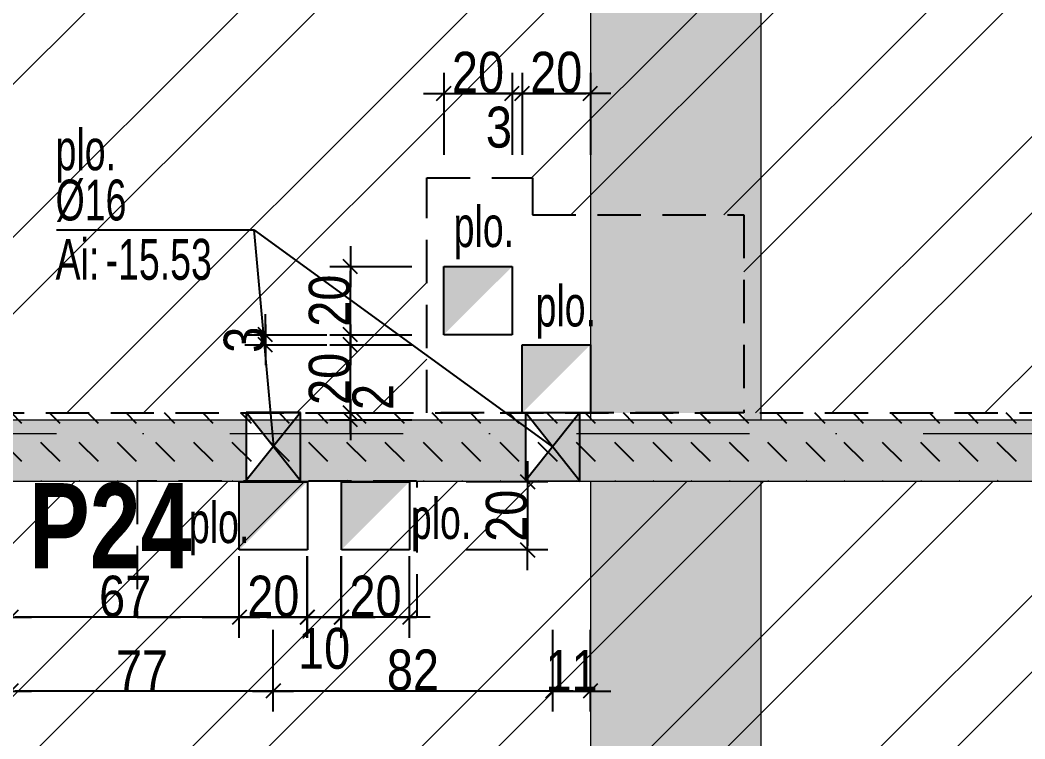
# Model space of a CAD drawing. Header units: centimetres. Extents: x 10803 to 23268, y -4986 to -786.
# Drawn here: x 17991.1 to 18285.9, y -3831.3 to -3620.3 of the extents above; entities that cross this region are included whole.
import ezdxf
from ezdxf.enums import TextEntityAlignment as Align

# ---------------------------------------------------------------- set-up
doc = ezdxf.new("R2010")
doc.units = ezdxf.units.CM
doc.header["$PDMODE"] = 1
doc.header["$PDSIZE"] = -2
doc.linetypes.add('CACHEX2', pattern=[19.05, 12.7, -6.35])
doc.linetypes.add('TIRETPTX2', pattern=[50.8, 25.4, -12.7, 0, -12.7])
for name, color, linetype in [('01_cote_gen', 4, 'Continuous'), ('01_linteaux', 2, 'Continuous'), ('01_murs_sup', 2, 'CACHEX2'), ('01_poch_BN', 9, 'Continuous'), ('01_poch_murs', 253, 'Continuous'), ('01_resv', 32, 'Continuous'), ('01_texte', 230, 'Continuous'), ('AA_COTES', 2, 'Continuous')]:
    doc.layers.add(name, color=color, linetype=linetype)
doc.layers.add('01_murs_coup', color=5, linetype='Continuous', lineweight=60)
doc.layers.add('01_tram_axes', color=2, linetype='TIRETPTX2', lineweight=9)
doc.styles.add('ARIAL NA', font='ARIALN.TTF')
doc.styles.add('impact', font='impact.ttf')
doc.styles.add('STYLE2', font='ARIALN.TTF')
doc.dimstyles.new('JB50', dxfattribs={"dimscale": 0.1, "dimtxt": 150, "dimasz": 15, "dimexe": 0.1, "dimexo": 0.1, "dimgap": 0.09, "dimtad": 1, "dimdec": 1, "dimdsep": 46, "dimtxsty": 'STYLE2', "dimblk1": 'BOND_G', "dimblk2": 'BOND_D', "dimsah": 1, "dimcen": 1.5, "dimdle": 0.01, "dimse1": 1, "dimse2": 1, "dimclrd": 4, "dimclre": 2, "dimclrt": 6, "dimazin": 2, "dimtfac": 2.333333, "dimtdec": 1, "dimtix": 1, "dimtmove": 2, "dimatfit": 3, "dimldrblk": 'BOND_G', "dimfxl": 1, "dimtolj": 1, "dimtzin": 0, "dimarcsym": 0})
doc.dimstyles.new('JB50res', dxfattribs={"dimscale": 0.1, "dimtxt": 120, "dimasz": 12, "dimexe": 0.1, "dimexo": 0.1, "dimgap": 0.09, "dimtad": 1, "dimdec": 1, "dimdsep": 46, "dimtxsty": 'STYLE2', "dimblk1": 'BOND_G', "dimblk2": 'BOND_D', "dimsah": 1, "dimcen": 1.5, "dimdle": 0.01, "dimse1": 1, "dimse2": 1, "dimclrd": 4, "dimclre": 2, "dimclrt": 6, "dimazin": 2, "dimtfac": 2.333333, "dimtdec": 1, "dimtix": 1, "dimtmove": 2, "dimatfit": 3, "dimldrblk": 'BOND_G', "dimfxl": 1, "dimtolj": 1, "dimtzin": 0, "dimarcsym": 0})

# ---------------------------------------------------------------- blocks, each defined once
blk = doc.blocks.new('BOND_G')
at = {"layer": 'AA_COTES', "color": 0}
for p, q in [((0, -5), (0, 15)), ((5, 0), (-5, 0)), ((1.77, 1.77), (-1.77, -1.77))]:
    blk.add_line(p, q, dxfattribs=at)
blk = doc.blocks.new('BOND_D')
at = {"layer": 'AA_COTES', "color": 0}
for p, q in [((0, 5), (0, -15)), ((5, 0), (-5, 0)), ((-1.77, -1.77), (1.77, 1.77))]:
    blk.add_line(p, q, dxfattribs=at)
blk = doc.blocks.new('*D1917')
at = {"layer": '01_cote_gen', "color": 4, "lineweight": -2, "transparency": 16777216}
blk.add_line((17848.6, -4280.11), (17848.6, -3757.11), dxfattribs=at)
at = {"layer": 'Defpoints', "color": 0, "lineweight": 0, "transparency": 16777216}
for p in [(17848.6, -3755.61), (17946.13, -3755.61), (18062.79, -4281.61)]:
    blk.add_point(p, dxfattribs=at)
at = {"layer": '01_cote_gen', "color": 4, "lineweight": -2, "transparency": 16777216, "xscale": 1.5, "yscale": 1.5, "zscale": 1.5}
for name, p, rotation in [('BOND_D', (17848.6, -3755.61), 90), ('BOND_G', (17848.6, -4281.61), 270)]:
    blk.add_blockref(name, p, dxfattribs=dict(at, rotation=rotation))
at = {"layer": '01_cote_gen', "color": 6, "lineweight": 0, "transparency": 16777216, "insert": (17839.91, -3987.28), "char_height": 15, "attachment_point": 5, "rotation": 90, "style": 'STYLE2'}
blk.add_mtext('\\A1;526', dxfattribs=at)
blk = doc.blocks.new('*D1918')
at = {"layer": '01_cote_gen', "color": 4, "lineweight": -2, "transparency": 16777216}
blk.add_line((17848.6, -3734.11), (17848.6, -3213.11), dxfattribs=at)
at = {"layer": 'Defpoints', "color": 0, "lineweight": 0, "transparency": 16777216}
for p in [(17848.6, -3211.61), (18094.29, -3211.61), (17871.1, -3735.61)]:
    blk.add_point(p, dxfattribs=at)
at = {"layer": '01_cote_gen', "color": 4, "lineweight": -2, "transparency": 16777216, "xscale": 1.5, "yscale": 1.5, "zscale": 1.5}
for name, p, rotation in [('BOND_D', (17848.6, -3211.61), 90), ('BOND_G', (17848.6, -3735.61), 270)]:
    blk.add_blockref(name, p, dxfattribs=dict(at, rotation=rotation))
at = {"layer": '01_cote_gen', "color": 6, "lineweight": 0, "transparency": 16777216, "insert": (17840.35, -3496.27), "char_height": 15, "attachment_point": 5, "rotation": 90, "style": 'STYLE2'}
blk.add_mtext('\\A1;524', dxfattribs=at)
blk = doc.blocks.new('*D2119')
at = {"layer": '01_resv', "color": 4, "lineweight": -2, "transparency": 16777216}
blk.add_line((18074.21, -3795.61), (18056.61, -3795.61), dxfattribs=at)
at = {"layer": 'Defpoints', "color": 0, "lineweight": 0, "transparency": 16777216}
for p in [(18075.41, -3775.79), (18055.41, -3777.61), (18055.41, -3795.61)]:
    blk.add_point(p, dxfattribs=at)
at = {"layer": '01_resv', "color": 4, "lineweight": -2, "transparency": 16777216, "xscale": 1.2, "yscale": 1.2, "zscale": 1.2, "rotation": 180}
blk.add_blockref('BOND_D', (18055.41, -3795.61), dxfattribs=at)
at = {"layer": '01_resv', "color": 4, "lineweight": -2, "transparency": 16777216, "xscale": 1.2, "yscale": 1.2, "zscale": 1.2}
blk.add_blockref('BOND_G', (18075.41, -3795.61), dxfattribs=at)
at = {"layer": '01_resv', "color": 6, "lineweight": 0, "transparency": 16777216, "insert": (18065.41, -3789.48), "char_height": 12, "attachment_point": 5, "style": 'STYLE2'}
blk.add_mtext('\\A1;20', dxfattribs=at)
blk = doc.blocks.new('*D2120')
at = {"layer": '01_resv', "color": 4, "lineweight": -2, "transparency": 16777216}
blk.add_line((18104.21, -3795.61), (18086.61, -3795.61), dxfattribs=at)
at = {"layer": 'Defpoints', "color": 0, "lineweight": 0, "transparency": 16777216}
for p in [(18085.41, -3775.79), (18105.41, -3775.79), (18085.41, -3795.61)]:
    blk.add_point(p, dxfattribs=at)
at = {"layer": '01_resv', "color": 4, "lineweight": -2, "transparency": 16777216, "xscale": 1.2, "yscale": 1.2, "zscale": 1.2, "rotation": 180}
blk.add_blockref('BOND_D', (18085.41, -3795.61), dxfattribs=at)
at = {"layer": '01_resv', "color": 4, "lineweight": -2, "transparency": 16777216, "xscale": 1.2, "yscale": 1.2, "zscale": 1.2}
blk.add_blockref('BOND_G', (18105.41, -3795.61), dxfattribs=at)
at = {"layer": '01_resv', "color": 6, "lineweight": 0, "transparency": 16777216, "insert": (18095.41, -3789.48), "char_height": 12, "attachment_point": 5, "style": 'STYLE2'}
blk.add_mtext('\\A1;20', dxfattribs=at)
blk = doc.blocks.new('*D1647')
at = {"layer": '01_resv', "color": 4, "lineweight": -2, "transparency": 16777216}
blk.add_line((18084.11, -3795.61), (18076.51, -3795.61), dxfattribs=at)
at = {"layer": 'Defpoints', "color": 0, "lineweight": 0, "transparency": 16777216}
for p in [(18075.31, -3782.37), (18085.31, -3782.37), (18075.31, -3795.61)]:
    blk.add_point(p, dxfattribs=at)
at = {"layer": '01_resv', "color": 4, "lineweight": -2, "transparency": 16777216, "xscale": 1.2, "yscale": 1.2, "zscale": 1.2, "rotation": 180}
blk.add_blockref('BOND_D', (18075.31, -3795.61), dxfattribs=at)
at = {"layer": '01_resv', "color": 4, "lineweight": -2, "transparency": 16777216, "xscale": 1.2, "yscale": 1.2, "zscale": 1.2}
blk.add_blockref('BOND_G', (18085.31, -3795.61), dxfattribs=at)
at = {"layer": '01_resv', "color": 6, "lineweight": 0, "transparency": 16777216, "insert": (18080.31, -3804.8), "char_height": 12, "attachment_point": 5, "style": 'STYLE2'}
blk.add_mtext('\\A1;10', dxfattribs=at)
blk = doc.blocks.new('*D2121')
at = {"layer": '01_resv', "color": 4, "lineweight": -2, "transparency": 16777216}
blk.add_line((18054.21, -3795.61), (17989.63, -3795.61), dxfattribs=at)
at = {"layer": 'Defpoints', "color": 0, "lineweight": 0, "transparency": 16777216}
for p in [(17988.43, -3760.14), (18055.41, -3779.52), (17988.43, -3795.61)]:
    blk.add_point(p, dxfattribs=at)
at = {"layer": '01_resv', "color": 4, "lineweight": -2, "transparency": 16777216, "xscale": 1.2, "yscale": 1.2, "zscale": 1.2, "rotation": 180}
blk.add_blockref('BOND_D', (17988.43, -3795.61), dxfattribs=at)
at = {"layer": '01_resv', "color": 4, "lineweight": -2, "transparency": 16777216, "xscale": 1.2, "yscale": 1.2, "zscale": 1.2}
blk.add_blockref('BOND_G', (18055.41, -3795.61), dxfattribs=at)
at = {"layer": '01_resv', "color": 6, "lineweight": 0, "transparency": 16777216, "insert": (18021.92, -3789.48), "char_height": 12, "attachment_point": 5, "style": 'STYLE2'}
blk.add_mtext('\\A1;67', dxfattribs=at)
blk = doc.blocks.new('*D2122')
at = {"layer": '01_resv', "color": 4, "lineweight": -2, "transparency": 16777216}
blk.add_line((18139.99, -3756.99), (18139.99, -3774.59), dxfattribs=at)
at = {"layer": 'Defpoints', "color": 0, "lineweight": 0, "transparency": 16777216}
for p in [(18093.55, -3755.79), (18093.55, -3775.79), (18139.99, -3775.79)]:
    blk.add_point(p, dxfattribs=at)
at = {"layer": '01_resv', "color": 4, "lineweight": -2, "transparency": 16777216, "xscale": 1.2, "yscale": 1.2, "zscale": 1.2}
for name, p, rotation in [('BOND_G', (18139.99, -3755.79), 90), ('BOND_D', (18139.99, -3775.79), 270)]:
    blk.add_blockref(name, p, dxfattribs=dict(at, rotation=rotation))
at = {"layer": '01_resv', "color": 6, "lineweight": 0, "transparency": 16777216, "insert": (18133.85, -3765.79), "char_height": 12, "attachment_point": 5, "rotation": 90, "style": 'STYLE2'}
blk.add_mtext('\\A1;20', dxfattribs=at)
blk = doc.blocks.new('*D2123')
at = {"layer": '01_resv', "color": 4, "lineweight": -2, "transparency": 16777216}
for p, q in [((18088.02, -3734.41), (18088.02, -3733.21)), ((18088.02, -3735.61), (18088.02, -3737.61)), ((18088.02, -3738.81), (18088.02, -3740.01))]:
    blk.add_line(p, q, dxfattribs=at)
at = {"layer": 'Defpoints', "color": 0, "lineweight": 0, "transparency": 16777216}
for p in [(18136.85, -3735.61), (18088.02, -3737.61), (18136.85, -3737.61)]:
    blk.add_point(p, dxfattribs=at)
at = {"layer": '01_resv', "color": 4, "lineweight": -2, "transparency": 16777216, "xscale": 1.2, "yscale": 1.2, "zscale": 1.2}
for name, p, rotation in [('BOND_G', (18088.02, -3735.61), 270), ('BOND_D', (18088.02, -3737.61), 90)]:
    blk.add_blockref(name, p, dxfattribs=dict(at, rotation=rotation))
at = {"layer": '01_resv', "color": 6, "lineweight": 0, "transparency": 16777216, "insert": (18094.63, -3730.92), "char_height": 12, "attachment_point": 5, "rotation": 90, "style": 'STYLE2'}
blk.add_mtext('\\A1;2', dxfattribs=at)
blk = doc.blocks.new('*D1648')
at = {"layer": '01_resv', "color": 4, "lineweight": -2, "transparency": 16777216}
blk.add_line((18088.02, -3734.41), (18088.02, -3716.82), dxfattribs=at)
at = {"layer": 'Defpoints', "color": 0, "lineweight": 0, "transparency": 16777216}
for p in [(18088.02, -3715.62), (18149.15, -3715.62), (18136.85, -3735.61)]:
    blk.add_point(p, dxfattribs=at)
at = {"layer": '01_resv', "color": 4, "lineweight": -2, "transparency": 16777216, "xscale": 1.2, "yscale": 1.2, "zscale": 1.2}
for name, p, rotation in [('BOND_D', (18088.02, -3715.62), 90), ('BOND_G', (18088.02, -3735.61), 270)]:
    blk.add_blockref(name, p, dxfattribs=dict(at, rotation=rotation))
at = {"layer": '01_resv', "color": 6, "lineweight": 0, "transparency": 16777216, "insert": (18081.89, -3725.61), "char_height": 12, "attachment_point": 5, "rotation": 90, "style": 'STYLE2'}
blk.add_mtext('\\A1;20', dxfattribs=at)
blk = doc.blocks.new('*D2124')
at = {"layer": '01_resv', "color": 4, "lineweight": -2, "transparency": 16777216}
for p, q in [((18063.07, -3711.46), (18063.07, -3710.26)), ((18063.07, -3712.66), (18063.07, -3715.62)), ((18063.07, -3716.82), (18063.07, -3718.02))]:
    blk.add_line(p, q, dxfattribs=at)
at = {"layer": 'Defpoints', "color": 0, "lineweight": 0, "transparency": 16777216}
for p in [(18119.89, -3712.66), (18063.07, -3715.62), (18149.33, -3715.62)]:
    blk.add_point(p, dxfattribs=at)
at = {"layer": '01_resv', "color": 4, "lineweight": -2, "transparency": 16777216, "xscale": 1.2, "yscale": 1.2, "zscale": 1.2}
for name, p, rotation in [('BOND_G', (18063.07, -3712.66), 270), ('BOND_D', (18063.07, -3715.62), 90)]:
    blk.add_blockref(name, p, dxfattribs=dict(at, rotation=rotation))
at = {"layer": '01_resv', "color": 6, "lineweight": 0, "transparency": 16777216, "insert": (18056.94, -3714.14), "char_height": 12, "attachment_point": 5, "rotation": 90, "style": 'STYLE2'}
blk.add_mtext('\\A1;3', dxfattribs=at)
blk = doc.blocks.new('*D1649')
at = {"layer": '01_resv', "color": 4, "lineweight": -2, "transparency": 16777216}
blk.add_line((18088.02, -3711.46), (18088.02, -3693.86), dxfattribs=at)
at = {"layer": 'Defpoints', "color": 0, "lineweight": 0, "transparency": 16777216}
for p in [(18088.02, -3692.66), (18116.76, -3692.66), (18116.76, -3712.66)]:
    blk.add_point(p, dxfattribs=at)
at = {"layer": '01_resv', "color": 4, "lineweight": -2, "transparency": 16777216, "xscale": 1.2, "yscale": 1.2, "zscale": 1.2}
for name, p, rotation in [('BOND_D', (18088.02, -3692.66), 90), ('BOND_G', (18088.02, -3712.66), 270)]:
    blk.add_blockref(name, p, dxfattribs=dict(at, rotation=rotation))
at = {"layer": '01_resv', "color": 6, "lineweight": 0, "transparency": 16777216, "insert": (18081.89, -3702.66), "char_height": 12, "attachment_point": 5, "rotation": 90, "style": 'STYLE2'}
blk.add_mtext('\\A1;20', dxfattribs=at)
blk = doc.blocks.new('*D1650')
at = {"layer": '01_resv', "color": 4, "lineweight": -2, "transparency": 16777216}
blk.add_line((18116.66, -3641.82), (18134.26, -3641.82), dxfattribs=at)
at = {"layer": 'Defpoints', "color": 0, "lineweight": 0, "transparency": 16777216}
for p in [(18135.46, -3641.82), (18115.46, -3692.66), (18135.46, -3692.66)]:
    blk.add_point(p, dxfattribs=at)
at = {"layer": '01_resv', "color": 4, "lineweight": -2, "transparency": 16777216, "xscale": 1.2, "yscale": 1.2, "zscale": 1.2, "rotation": 180}
blk.add_blockref('BOND_G', (18115.46, -3641.82), dxfattribs=at)
at = {"layer": '01_resv', "color": 4, "lineweight": -2, "transparency": 16777216, "xscale": 1.2, "yscale": 1.2, "zscale": 1.2}
blk.add_blockref('BOND_D', (18135.46, -3641.82), dxfattribs=at)
at = {"layer": '01_resv', "color": 6, "lineweight": 0, "transparency": 16777216, "insert": (18125.46, -3635.69), "char_height": 12, "attachment_point": 5, "style": 'STYLE2'}
blk.add_mtext('\\A1;20', dxfattribs=at)
blk = doc.blocks.new('*D1651')
at = {"layer": '01_resv', "color": 4, "lineweight": -2, "transparency": 16777216}
blk.add_line((18136.66, -3641.82), (18137.23, -3641.82), dxfattribs=at)
at = {"layer": 'Defpoints', "color": 0, "lineweight": 0, "transparency": 16777216}
for p in [(18138.43, -3641.82), (18135.46, -3692.66), (18138.43, -3715.62)]:
    blk.add_point(p, dxfattribs=at)
at = {"layer": '01_resv', "color": 4, "lineweight": -2, "transparency": 16777216, "xscale": 1.2, "yscale": 1.2, "zscale": 1.2, "rotation": 180}
blk.add_blockref('BOND_G', (18135.46, -3641.82), dxfattribs=at)
at = {"layer": '01_resv', "color": 4, "lineweight": -2, "transparency": 16777216, "xscale": 1.2, "yscale": 1.2, "zscale": 1.2}
blk.add_blockref('BOND_D', (18138.43, -3641.82), dxfattribs=at)
at = {"layer": '01_resv', "color": 6, "lineweight": 0, "transparency": 16777216, "insert": (18131.61, -3651.81), "char_height": 12, "attachment_point": 5, "style": 'STYLE2'}
blk.add_mtext('\\A1;3', dxfattribs=at)
blk = doc.blocks.new('*D2125')
at = {"layer": '01_resv', "color": 4, "lineweight": -2, "transparency": 16777216}
blk.add_line((18139.63, -3641.82), (18157.23, -3641.82), dxfattribs=at)
at = {"layer": 'Defpoints', "color": 0, "lineweight": 0, "transparency": 16777216}
for p in [(18158.43, -3641.82), (18158.43, -3646.85), (18138.43, -3653.38)]:
    blk.add_point(p, dxfattribs=at)
at = {"layer": '01_resv', "color": 4, "lineweight": -2, "transparency": 16777216, "xscale": 1.2, "yscale": 1.2, "zscale": 1.2, "rotation": 180}
blk.add_blockref('BOND_G', (18138.43, -3641.82), dxfattribs=at)
at = {"layer": '01_resv', "color": 4, "lineweight": -2, "transparency": 16777216, "xscale": 1.2, "yscale": 1.2, "zscale": 1.2}
blk.add_blockref('BOND_D', (18158.43, -3641.82), dxfattribs=at)
at = {"layer": '01_resv', "color": 6, "lineweight": 0, "transparency": 16777216, "insert": (18148.43, -3635.69), "char_height": 12, "attachment_point": 5, "style": 'STYLE2'}
blk.add_mtext('\\A1;20', dxfattribs=at)
blk = doc.blocks.new('*D2126')
at = {"layer": '01_resv', "color": 4, "lineweight": -2, "transparency": 16777216}
for p, q in [((18146.19, -3817.26), (18144.99, -3817.26)), ((18147.39, -3817.26), (18158.43, -3817.26)), ((18159.63, -3817.26), (18160.83, -3817.26))]:
    blk.add_line(p, q, dxfattribs=at)
at = {"layer": 'Defpoints', "color": 0, "lineweight": 0, "transparency": 16777216}
for p in [(18147.39, -3745.57), (18158.43, -3758.23), (18158.43, -3817.26)]:
    blk.add_point(p, dxfattribs=at)
at = {"layer": '01_resv', "color": 4, "lineweight": -2, "transparency": 16777216, "xscale": 1.2, "yscale": 1.2, "zscale": 1.2}
blk.add_blockref('BOND_G', (18147.39, -3817.26), dxfattribs=at)
at = {"layer": '01_resv', "color": 4, "lineweight": -2, "transparency": 16777216, "xscale": 1.2, "yscale": 1.2, "zscale": 1.2, "rotation": 180}
blk.add_blockref('BOND_D', (18158.43, -3817.26), dxfattribs=at)
at = {"layer": '01_resv', "color": 6, "lineweight": 0, "transparency": 16777216, "insert": (18152.91, -3811.23), "char_height": 12, "attachment_point": 5, "style": 'STYLE2'}
blk.add_mtext('\\A1;11', dxfattribs=at)
blk = doc.blocks.new('*D1652')
at = {"layer": '01_resv', "color": 4, "lineweight": -2, "transparency": 16777216}
blk.add_line((18146.19, -3817.26), (18066.54, -3817.26), dxfattribs=at)
at = {"layer": 'Defpoints', "color": 0, "lineweight": 0, "transparency": 16777216}
for p in [(18065.34, -3745.51), (18147.39, -3799.26), (18065.34, -3817.26)]:
    blk.add_point(p, dxfattribs=at)
at = {"layer": '01_resv', "color": 4, "lineweight": -2, "transparency": 16777216, "xscale": 1.2, "yscale": 1.2, "zscale": 1.2, "rotation": 180}
blk.add_blockref('BOND_D', (18065.34, -3817.26), dxfattribs=at)
at = {"layer": '01_resv', "color": 4, "lineweight": -2, "transparency": 16777216, "xscale": 1.2, "yscale": 1.2, "zscale": 1.2}
blk.add_blockref('BOND_G', (18147.39, -3817.26), dxfattribs=at)
at = {"layer": '01_resv', "color": 6, "lineweight": 0, "transparency": 16777216, "insert": (18106.37, -3811.13), "char_height": 12, "attachment_point": 5, "style": 'STYLE2'}
blk.add_mtext('\\A1;82', dxfattribs=at)
blk = doc.blocks.new('*D2127')
at = {"layer": '01_resv', "color": 4, "lineweight": -2, "transparency": 16777216}
blk.add_line((18064.14, -3817.26), (17989.63, -3817.26), dxfattribs=at)
at = {"layer": 'Defpoints', "color": 0, "lineweight": 0, "transparency": 16777216}
for p in [(18065.34, -3801.88), (17988.43, -3806.96), (17988.43, -3817.26)]:
    blk.add_point(p, dxfattribs=at)
at = {"layer": '01_resv', "color": 4, "lineweight": -2, "transparency": 16777216, "xscale": 1.2, "yscale": 1.2, "zscale": 1.2, "rotation": 180}
blk.add_blockref('BOND_D', (17988.43, -3817.26), dxfattribs=at)
at = {"layer": '01_resv', "color": 4, "lineweight": -2, "transparency": 16777216, "xscale": 1.2, "yscale": 1.2, "zscale": 1.2}
blk.add_blockref('BOND_G', (18065.34, -3817.26), dxfattribs=at)
at = {"layer": '01_resv', "color": 6, "lineweight": 0, "transparency": 16777216, "insert": (18026.89, -3811.25), "char_height": 12, "attachment_point": 5, "style": 'STYLE2'}
blk.add_mtext('\\A1;77', dxfattribs=at)

msp = doc.modelspace()

# ---------------------------------------------------------------- hatches: boundary and pattern name
at = {"layer": '01_murs_sup'}
h = msp.add_hatch(dxfattribs=at)
h.set_pattern_fill('DASH', color=256, scale=2.5, angle=135)
h.set_pattern_definition([(135, (-5244.812, -7128.725), (-11.2253202, 9e-16), [7.9375, -7.9375])])
h.paths.add_polyline_path([(18333.92, -3735.61), (18338.01, -3755.61), (17860.48, -3755.61), (17858.97, -3735.61), (17904.43, -3735.61), (17904.43, -3094.62), (17922.43, -3096.9), (17922.43, -3735.61)])
at = {"layer": '01_poch_BN', "lineweight": 0}
h = msp.add_hatch(color=256, dxfattribs=at)
h.dxf.hatch_style = 1
h.paths.add_polyline_path([(18208.43, -3211.61), (18158.43, -3211.61), (18158.43, -3677.51), (18203.43, -3677.51), (18203.43, -3737.61), (18208.43, -3737.61)])
h.paths.add_polyline_path([(18203.43, -3677.51), (18158.43, -3677.51), (18158.43, -3735.61), (18203.43, -3735.61)], flags=17)
h = msp.add_hatch(color=256, dxfattribs=at)
h.dxf.hatch_style = 1
h.paths.add_polyline_path([(18208.43, -3755.71), (18158.43, -3755.71), (18158.43, -4006.52), (18158.43, -4062.57), (18158.43, -4062.57), (18158.43, -4281.71), (18208.43, -4281.71)])
at = {"layer": '01_poch_murs', "lineweight": 0}
h = msp.add_hatch(color=256, dxfattribs=at)
h.dxf.hatch_style = 1
h.paths.add_polyline_path([(18433.43, -1526.59), (17670, -1522.95), (16285.46, -1523.44), (16285.47, -1548.44), (17669.95, -1547.95), (18413.89, -1551.5), (18413.76, -1577.61), (18483.43, -1577.61), (18483.43, -1647.61), (18413.43, -1647.61), (18413.43, -2093.61), (17908.43, -2093.61), (17908.43, -2113.61), (18413.43, -2113.61), (18413.43, -2313.61), (17988.43, -2313.61), (17988.43, -2333.61), (18413.43, -2333.61), (18413.43, -2593.61), (17988.43, -2593.61), (17988.43, -2613.61), (18413.43, -2613.61), (18413.43, -3191.61), (17988.43, -3191.61), (17988.43, -3211.61), (18413.43, -3211.61), (18413.43, -3737.61), (17988.36, -3737.61), (17988.36, -3755.61), (18025.43, -3755.61), (18025.43, -3755.61), (18107.43, -3755.61), (18413.43, -3755.61), (18413.43, -4281.61), (17988.43, -4281.61), (17988.43, -4301.61), (18413.43, -4301.61), (18413.43, -4588.61), (18483.43, -4588.61), (18483.43, -4662.61), (17988.43, -4662.61), (17988.43, -4682.61), (18503.63, -4682.61), (18503.63, -4568.61), (18433.43, -4568.61), (18433.43, -1667.61), (18503.43, -1667.61), (18503.43, -1557.59), (18433.43, -1557.59)])
h = msp.add_hatch(dxfattribs=at)
h.set_pattern_fill('ANSI32', color=256, scale=5)
h.set_pattern_definition([(45, (-17591.5, -7003), (-33.67596, 33.67596), []), (45, (-17569.05, -7003), (-33.67596, 33.67596), [])])
h.paths.add_polyline_path([(17908.43, -3755.61), (17774.03, -3755.61), (17774.03, -4010.61), (17908.43, -4010.61)])
h.paths.add_polyline_path([(17774.03, -3755.61), (17908.43, -3755.61), (17908.43, -3755.61), (17321.48, -3755.61), (17321.48, -3755.61), (17756.03, -3755.61), (17756.03, -4010.61), (17774.03, -4010.61)])
h.paths.add_polyline_path([(17913.43, -3755.61), (17913.43, -4031.61), (17922.43, -4031.61), (17922.43, -4301.61), (18413.43, -4301.61), (18413.43, -4588.61), (18417.43, -4588.61), (18417.43, -4560.67), (18423.43, -4560.67), (18423.43, -4460.57), (18417.43, -4460.57), (18417.43, -4360.57), (18423.43, -4360.57), (18423.43, -4260.57), (18417.43, -4260.57), (18417.43, -3960.57), (18423.43, -3960.57), (18423.43, -3860.57), (18417.43, -3860.57), (18417.43, -3755.61), (18408.65, -3755.61)])
h.paths.add_polyline_path([(18125.43, -4006.42), (18162.43, -4006.42), (18162.43, -4062.47), (18196.43, -4062.47), (18196.43, -4082.47), (18116.43, -4082.47), (18116.43, -4062.47), (18125.43, -4062.47)], flags=16)
h.paths.add_polyline_path([(18413.43, -4301.61), (17988.43, -4301.61), (17988.43, -4658.61), (18413.43, -4658.61), (18413.43, -4588.61)])
h.paths.add_polyline_path([(17904.43, -4299.61), (17321.48, -4299.61), (17321.48, -4642.61), (17904.43, -4642.61)])
h.paths.add_polyline_path([(17904.43, -4239.61), (17321.48, -4239.61), (17321.48, -4299.61), (17904.43, -4299.61)])
h.paths.add_polyline_path([(17644.38, -4279.61), (17561.43, -4279.61), (17561.43, -4259.61), (17644.38, -4259.61)], flags=16)
h.paths.add_polyline_path([(17756.03, -4010.61), (17321.48, -4010.61), (17321.48, -4070.61), (17904.43, -4070.61), (17904.43, -4049.61), (17756.03, -4049.61)])
h.paths.add_polyline_path([(17904.43, -4070.61), (17321.48, -4070.61), (17321.48, -4239.61), (17904.43, -4239.61)])
h.paths.add_polyline_path([(17908.43, -4010.61), (17774.03, -4010.61), (17774.03, -4031.61), (17908.43, -4031.61)], flags=17)
h.paths.add_polyline_path([(17908.43, -4031.61), (17774.03, -4031.61), (17774.03, -4010.61), (17756.03, -4010.61), (17756.03, -4049.61), (17904.43, -4049.61), (17904.43, -4070.61), (17908.43, -4070.61)])
h.paths.add_polyline_path([(17988.43, -4301.61), (17922.43, -4301.61), (17922.43, -4658.61), (17988.43, -4658.61)])
h.paths.add_polyline_path([(18413.43, -3469.61), (18208.43, -3469.61), (18208.43, -3735.61), (18413.43, -3735.61)])
h.paths.add_polyline_path([(18158.43, -3469.61), (17988.43, -3469.61), (17988.43, -3735.61), (18110.43, -3735.61), (18110.43, -3666.61), (18141.48, -3666.61), (18141.48, -3677.51), (18158.43, -3677.51)])
h.paths.add_polyline_path([(18208.43, -3260.57), (18158.43, -3260.57), (18158.43, -3469.61), (18208.43, -3469.61)])
h.paths.add_polyline_path([(18208.43, -3469.61), (18158.43, -3469.61), (18158.43, -3677.51), (18203.43, -3677.51), (18203.43, -3735.61), (18208.43, -3735.61)])
h.paths.add_polyline_path([(18413.43, -3211.61), (18208.43, -3211.61), (18208.43, -3240.57), (18223.43, -3240.57), (18223.43, -3260.57), (18208.43, -3260.57), (18208.43, -3469.61), (18413.43, -3469.61)])
h.paths.add_polyline_path([(18158.43, -3260.57), (18143.43, -3260.57), (18143.43, -3240.57), (18158.43, -3240.57), (18158.43, -3211.61), (17988.43, -3211.61), (17988.43, -3228.08), (17988.43, -3224.74), (17988.43, -3331.61), (17988.43, -3469.61), (18158.43, -3469.61)])
h.paths.add_polyline_path([(18413.43, -2937.61), (17988.43, -2937.61), (17988.43, -3191.61), (18413.43, -3191.61)], flags=17)
edge = h.paths.add_edge_path(flags=16)
edge.add_arc((18219.03, -3132.87), 35.46, 0, 360)
h.paths.add_polyline_path([(18417.43, -3160.57), (18423.43, -3160.57), (18423.43, -3060.57), (18417.43, -3060.57), (18417.43, -2937.61), (18413.43, -2937.61), (18413.43, -3191.61), (17988.43, -3191.61), (17988.43, -3211.61), (18158.43, -3211.61), (18413.43, -3211.61), (18413.43, -3469.61), (18417.43, -3469.61), (18417.43, -3360.57), (18423.43, -3360.57), (18423.43, -3260.57), (18417.43, -3260.57)])
h.paths.add_polyline_path([(18413.43, -2917.61), (17988.43, -2917.61), (17988.43, -2937.61), (18413.43, -2937.61)])
h.paths.add_polyline_path([(18413.43, -2859.61), (18145.03, -2859.61), (18145.03, -2861.61), (18169.23, -2861.61), (18169.23, -2917.61), (18413.43, -2917.61)])
h.paths.add_polyline_path([(18112.43, -2859.61), (17988.43, -2859.61), (17988.43, -2917.61), (18112.43, -2917.61)])
h.paths.add_polyline_path([(18413.43, -2711.61), (17988.43, -2711.61), (17988.43, -2859.61), (18112.43, -2859.61), (18112.43, -2850.61), (18145.03, -2850.61), (18145.03, -2859.61), (18413.43, -2859.61)])
h.paths.add_polyline_path([(18413.43, -2613.61), (17988.43, -2613.61), (17988.43, -2711.61), (18413.43, -2711.61)])
h.paths.add_polyline_path([(18147.03, -2664.71), (18061.03, -2664.71), (18061.03, -2622.71), (18147.03, -2622.71)], flags=16)
h.paths.add_polyline_path([(18417.43, -2558.53), (18423.43, -2558.53), (18423.43, -2458.53), (18417.43, -2458.53), (18417.43, -2358.53), (18423.43, -2358.53), (18423.43, -2258.53), (18417.43, -2258.53), (18417.43, -2109.61), (18256.58, -2109.61), (18256.58, -2101.61), (18156.58, -2101.61), (18156.58, -2109.61), (17922.43, -2109.61), (17922.43, -2113.61), (18413.43, -2113.61), (18413.43, -2313.61), (17988.43, -2313.61), (17988.43, -2333.61), (18413.43, -2333.61), (18413.43, -2593.61), (17988.43, -2593.61), (17988.43, -2613.61), (17988.43, -2613.61), (18413.43, -2613.61), (18413.43, -2711.61), (18417.43, -2711.61)])
h.paths.add_polyline_path([(18413.43, -2333.61), (18208.43, -2333.61), (18208.43, -2429.49), (18223.43, -2429.49), (18223.43, -2449.49), (18208.43, -2449.49), (18208.43, -2593.61), (18413.43, -2593.61)], flags=17)
h.paths.add_polyline_path([(18208.43, -2449.49), (18158.43, -2449.49), (18158.43, -2593.61), (18208.43, -2593.61)], flags=17)
h.paths.add_polyline_path([(18158.43, -2449.49), (18143.43, -2449.49), (18143.43, -2429.49), (18158.43, -2429.49), (18158.43, -2333.61), (17988.43, -2333.61), (17988.43, -2412.18), (17988.43, -2410.1), (17988.43, -2519.49), (17988.43, -2593.61), (18158.43, -2593.61)], flags=17)
h.paths.add_polyline_path([(18413.43, -2113.61), (17928.43, -2113.61), (17928.43, -2216.81), (17928.43, -2313.61), (18413.43, -2313.61)], flags=17)
h.paths.add_polyline_path([(17988.43, -2711.61), (17922.43, -2711.61), (17922.43, -2859.61), (17988.43, -2859.61)])
h.paths.add_polyline_path([(17988.43, -2613.61), (17922.43, -2613.61), (17922.43, -2711.61), (17988.43, -2711.61)])
h.paths.add_polyline_path([(17988.43, -2859.61), (17922.43, -2859.61), (17922.43, -2917.61), (17988.43, -2917.61)])
h.paths.add_polyline_path([(17988.43, -2937.61), (17922.43, -2937.61), (17922.43, -3191.61), (17988.43, -3191.61)])
h.paths.add_polyline_path([(17988.43, -3331.61), (17932.43, -3331.61), (17932.43, -3234.54), (17988.43, -3228.08), (17988.43, -3211.61), (17922.43, -3211.61), (17922.43, -3469.61), (17988.43, -3469.61)])
edge = h.paths.add_edge_path(flags=17)
edge.add_spline(control_points=[(17984.86, -3279.18), (17979.85, -3274.17), (17977.36, -3266.65)], knot_values=[0.5, 0.5, 0.5, 0.735705, 0.735705, 0.735705], degree=2, periodic=0)
edge.add_line((17977.36, -3266.65), (17932.43, -3289.11))
edge.add_line((17932.43, -3289.11), (17932.43, -3331.61))
edge.add_line((17932.43, -3331.61), (17984.86, -3279.18))
edge = h.paths.add_edge_path(flags=17)
edge.add_line((17974.93, -3246.61), (17932.43, -3246.61))
edge.add_line((17932.43, -3246.61), (17932.43, -3289.11))
edge.add_line((17932.43, -3289.11), (17977.36, -3266.65))
edge.add_spline(control_points=[(17977.36, -3266.65), (17974.56, -3258.21), (17974.93, -3246.61)], knot_values=[0.735705, 0.735705, 0.735705, 1, 1, 1], degree=2, periodic=0)
edge = h.paths.add_edge_path(flags=17)
edge.add_line((17974.93, -3229.64), (17932.43, -3234.54))
edge.add_line((17932.43, -3234.54), (17932.43, -3246.61))
edge.add_line((17932.43, -3246.61), (17974.93, -3246.61))
edge.add_spline(control_points=[(17974.93, -3246.61), (17974.93, -3238.13), (17974.93, -3229.64)], knot_values=[1, 1, 1, 1.101017, 1.101017, 1.101017], degree=2, periodic=0)
edge = h.paths.add_edge_path(flags=17)
edge.add_spline(control_points=[(17988.43, -3282.2), (17986.51, -3280.83), (17984.86, -3279.18)], knot_values=[0.422463, 0.422463, 0.422463, 0.5, 0.5, 0.5], degree=2, periodic=0)
edge.add_line((17984.73, -3279.31), (17932.43, -3331.61))
edge.add_line((17932.43, -3331.61), (17974.93, -3331.61))
edge.add_line((17974.93, -3331.61), (17988.43, -3304.61))
edge.add_line((17988.43, -3304.61), (17988.43, -3282.2))
h.paths.add_polyline_path([(17988.43, -3469.61), (17922.43, -3469.61), (17922.43, -3735.61), (17936.66, -3735.61), (17988.43, -3735.61)])
h.paths.add_polyline_path([(17904.43, -2173.61), (17313.37, -2173.61), (17313.37, -2609.61), (17904.43, -2609.61), (17904.43, -2501.61), (17904.43, -2421.39), (17904.43, -2421.38)])
h.paths.add_polyline_path([(17904.43, -2109.61), (17707.93, -2109.61), (17707.93, -2101.61), (17607.93, -2101.61), (17607.93, -2109.61), (17507.93, -2109.61), (17507.93, -2101.61), (17407.93, -2101.61), (17407.93, -2109.61), (17313.37, -2109.61), (17313.37, -2173.61), (17904.43, -2173.61)])
h.paths.add_polyline_path([(17313.37, -2109.61), (17193.47, -2109.61), (17193.47, -2173.61), (17313.37, -2173.61)])
h.paths.add_polyline_path([(17313.37, -2173.61), (17193.47, -2173.61), (17193.47, -2378.61), (17244.47, -2378.61), (17244.47, -2419.61), (17193.47, -2419.61), (17193.47, -2609.61), (17313.37, -2609.61)])
h.paths.add_polyline_path([(17987.38, -2646.42), (18047.74, -2646.42), (18047.74, -2608.2), (17987.38, -2608.2)], flags=16)
h.paths.add_polyline_path([(17991.21, -2366.42), (18047.74, -2366.42), (18047.74, -2328.2), (17991.21, -2328.2)], flags=17)
h.paths.add_polyline_path([(18157.45, -2563.86), (18157.45, -2495.05), (18134.48, -2495.05), (18134.48, -2563.86)], flags=16)
h.paths.add_polyline_path([(18161.45, -2597.34), (18161.45, -2555.53), (18122.46, -2555.53), (18122.46, -2597.34)], flags=16)
h.paths.add_polyline_path([(17931.25, -3246.38), (17936.74, -3246.38), (17936.74, -3239.32), (17931.25, -3239.32)], flags=16)
h.paths.add_polyline_path([(17931.25, -3279.64), (17936.97, -3279.64), (17936.97, -3272.58), (17931.25, -3272.58)], flags=16)
h.paths.add_polyline_path([(17931.25, -3317.42), (17936.74, -3317.42), (17936.74, -3310.37), (17931.25, -3310.37)], flags=16)
h.paths.add_polyline_path([(17963.75, -3331.38), (17969.24, -3331.38), (17969.24, -3324.32), (17963.75, -3324.32)], flags=16)
h.paths.add_polyline_path([(17907.45, -2564.54), (17907.45, -2495.73), (17884.48, -2495.73), (17884.48, -2564.54)])
h.paths.add_polyline_path([(17911.42, -2606.01), (17911.42, -2560.25), (17872.49, -2560.25), (17872.49, -2606.01)])
h.paths.add_polyline_path([(17192.14, -2526.58), (17218.75, -2526.58), (17218.75, -2495.35), (17192.14, -2495.35)])

# ---------------------------------------------------------------- linework, layer by layer
at = {"layer": '01_linteaux', "lineweight": 0}
for p, q in [((18158.43, -3211.61), (18158.43, -3737.61)), ((18208.43, -3211.61), (18208.43, -3737.61)), ((18158.43, -3755.61), (18158.43, -4281.61)), ((18208.43, -3755.61), (18208.43, -4281.61))]:
    msp.add_line(p, q, dxfattribs=at)
at = {"layer": '01_murs_coup', "lineweight": 18}
for p, q in [((17908.43, -3737.61), (18413.43, -3737.61)), ((17908.43, -3755.61), (18413.43, -3755.61))]:
    msp.add_line(p, q, dxfattribs=at)
at = {"layer": '01_murs_sup'}
msp.add_line((17922.43, -3735.61), (18417.43, -3735.61), dxfattribs=at)
at = {"layer": '01_resv', "linetype": 'CACHEX2'}
for p, q in [((18110.43, -3666.61), (18141.48, -3666.61)), ((18110.43, -3735.62), (18110.43, -3666.61)), ((18141.48, -3666.61), (18141.48, -3677.51)), ((18141.48, -3677.51), (18203.43, -3677.51)), ((18203.43, -3677.51), (18203.43, -3735.61)), ((18203.43, -3735.61), (18110.43, -3735.62)), ((18025.43, -3755.61), (18025.43, -3795.61)), ((18107.43, -3755.61), (18025.43, -3755.61)), ((18107.63, -3795.61), (18107.63, -3755.61)), ((18025.43, -3795.61), (18107.43, -3795.61))]:
    msp.add_line(p, q, dxfattribs=at)
at = {"layer": '01_resv', "ltscale": 25}
for p, q in [((18115.46, -3712.66), (18115.46, -3692.66)), ((18115.46, -3692.66), (18135.46, -3692.66)), ((18115.46, -3712.66), (18115.46, -3692.66)), ((18135.46, -3692.66), (18135.46, -3712.66)), ((18135.46, -3712.66), (18115.46, -3712.66)), ((18138.43, -3735.62), (18138.43, -3715.62)), ((18138.43, -3715.62), (18158.43, -3715.62)), ((18138.43, -3735.62), (18138.43, -3715.62)), ((18158.43, -3715.62), (18158.43, -3735.62)), ((18073.41, -3735.46), (18057.41, -3735.46)), ((18057.41, -3735.46), (18057.41, -3755.46)), ((18073.41, -3755.56), (18057.41, -3735.46)), ((18057.41, -3735.46), (18073.41, -3735.46)), ((18073.41, -3735.46), (18057.41, -3755.46)), ((18073.41, -3755.56), (18073.41, -3735.46)), ((18158.43, -3735.62), (18138.43, -3735.62)), ((18139.39, -3735.52), (18139.39, -3755.52)), ((18155.39, -3755.62), (18139.39, -3735.52)), ((18155.39, -3735.52), (18139.39, -3755.52)), ((18155.39, -3755.62), (18155.39, -3735.52)), ((18055.41, -3775.79), (18055.41, -3755.79)), ((18055.41, -3755.79), (18075.41, -3755.79)), ((18055.41, -3775.79), (18055.41, -3755.79)), ((18057.61, -3755.46), (18073.61, -3755.56)), ((18075.41, -3755.79), (18075.41, -3775.79)), ((18085.41, -3775.79), (18085.41, -3755.79)), ((18085.41, -3755.79), (18105.41, -3755.79)), ((18085.41, -3775.79), (18085.41, -3755.79)), ((18105.41, -3755.79), (18105.41, -3775.79)), ((18139.39, -3755.52), (18155.39, -3755.62)), ((18075.41, -3775.79), (18055.41, -3775.79)), ((18105.41, -3775.79), (18085.41, -3775.79))]:
    msp.add_line(p, q, dxfattribs=at)
at = {"layer": '01_resv', "lineweight": 0}
for points in [[(18115.46, -3712.66), (18115.46, -3692.66), (18135.46, -3692.66)], [(18138.43, -3735.62), (18138.43, -3715.62), (18158.43, -3715.62)], [(18073.41, -3735.46), (18073.28, -3755.56), (18057.41, -3755.46), (18057.41, -3735.46)], [(18139.39, -3735.52), (18139.39, -3755.52), (18155.39, -3755.62), (18155.39, -3735.52)], [(18055.41, -3775.79), (18055.41, -3755.79), (18075.41, -3755.79)], [(18085.41, -3775.79), (18085.41, -3755.79), (18105.41, -3755.79)]]:
    msp.add_solid(points, dxfattribs=at)
at = {"layer": '01_texte'}
for p, q in [((18001.8, -3681.84), (18059.69, -3681.84)), ((18059.69, -3681.84), (18065.41, -3745.51)), ((18059.69, -3681.84), (18147.37, -3745.55))]:
    msp.add_line(p, q, dxfattribs=at)
at = {"layer": '01_tram_axes', "ltscale": 2}
msp.add_line((11035.37, -3741.61), (18676.4, -3741.61), dxfattribs=at)

# ---------------------------------------------------------------- texts
at = {"layer": '01_texte', "style": 'ARIAL NA', "width": 0.8}
for s, p in [('plo.', (18001.51, -3664.36)), ('%%C16', (18001.51, -3679.11)), ('plo.', (18118.33, -3686.9)), ('Ai:', (18001.51, -3696.52)), ('-15.53', (18016.19, -3696.52)), ('plo.', (18142.36, -3710.23)), ('plo.', (18040.64, -3773.8)), ('plo.', (18105.76, -3772.6))]:
    msp.add_text(s, height=12, dxfattribs=at).set_placement(p)
at = {"layer": '01_texte', "style": 'impact'}
msp.add_text('P24', height=25, dxfattribs=at).set_placement((18041.37, -3788.72), align=Align.BOTTOM_RIGHT)

# ---------------------------------------------------------------- dimensions: what is measured, and where the dimension line sits
at = {"layer": '01_cote_gen', "lineweight": 0}
for base, p1, p2, picture, middle in [((17848.6, -3211.61), (17871.1, -3735.61), (18094.29, -3211.61), '*D1918', (17840.35, -3496.27)), ((17848.6, -3755.61), (18062.79, -4281.61), (17946.13, -3755.61), '*D1917', (17839.91, -3987.28))]:
    dim = msp.add_linear_dim(base=base, p1=p1, p2=p2, angle=90, dimstyle='JB50', dxfattribs=at)
    dim.commit()
    dim.dimension.update_dxf_attribs({"geometry": picture, "text_midpoint": middle, "dimtype": 160})
at = {"layer": '01_resv', "lineweight": 0}
for base, p1, p2, picture, middle in [((18135.46, -3641.82), (18115.46, -3692.66), (18135.46, -3692.66), '*D1650', (18125.46, -3635.69)), ((18158.43, -3641.82), (18138.43, -3653.38), (18158.43, -3646.85), '*D2125', (18148.43, -3635.69)), ((18065.3434, -3817.2635), (18147.388, -3799.2635), (18065.3434, -3745.5126), '*D1652', (18106.3657, -3811.1276)), ((18158.43, -3817.26), (18147.39, -3745.57), (18158.43, -3758.23), '*D2126', (18152.91, -3811.23)), ((17988.43, -3795.61), (18055.41, -3779.52), (17988.43, -3760.14), '*D2121', (18021.92, -3789.48)), ((18055.41, -3795.61), (18075.41, -3775.79), (18055.41, -3777.61), '*D2119', (18065.41, -3789.48)), ((18085.41, -3795.61), (18105.41, -3775.79), (18085.41, -3775.79), '*D2120', (18095.41, -3789.48))]:
    dim = msp.add_linear_dim(base=base, p1=p1, p2=p2, dimstyle='JB50res', dxfattribs=at)
    dim.commit()
    dim.dimension.update_dxf_attribs({"geometry": picture, "text_midpoint": middle})
for base, p1, p2, picture, middle in [((18138.43, -3641.82), (18135.46, -3692.66), (18138.43, -3715.62), '*D1651', (18131.61, -3651.81)), ((18075.31, -3795.61), (18085.31, -3782.37), (18075.31, -3782.37), '*D1647', (18080.31, -3804.8))]:
    dim = msp.add_linear_dim(base=base, p1=p1, p2=p2, dimstyle='JB50res', dxfattribs=at)
    dim.commit()
    dim.dimension.update_dxf_attribs({"geometry": picture, "text_midpoint": middle, "dimtype": 160})
for base, p1, p2, picture, middle in [((18088.02, -3692.66), (18116.76, -3712.66), (18116.76, -3692.66), '*D1649', (18081.89, -3702.66)), ((18063.07, -3715.62), (18119.89, -3712.66), (18149.33, -3715.62), '*D2124', (18056.94, -3714.14)), ((18088.02, -3715.62), (18136.85, -3735.61), (18149.15, -3715.62), '*D1648', (18081.89, -3725.61)), ((18139.99, -3775.79), (18093.55, -3755.79), (18093.55, -3775.79), '*D2122', (18133.85, -3765.79))]:
    dim = msp.add_linear_dim(base=base, p1=p1, p2=p2, angle=90, dimstyle='JB50res', dxfattribs=at)
    dim.commit()
    dim.dimension.update_dxf_attribs({"geometry": picture, "text_midpoint": middle})
dim = msp.add_linear_dim(base=(18088.02, -3737.61), p1=(18136.85, -3735.61), p2=(18136.85, -3737.61), angle=90, dimstyle='JB50res', dxfattribs=at)
dim.commit()
dim.dimension.update_dxf_attribs({"geometry": '*D2123', "text_midpoint": (18094.63, -3730.92), "dimtype": 160})
dim = msp.add_linear_dim(base=(17988.43, -3817.26), p1=(18065.34, -3801.88), p2=(17988.43, -3806.96), text='77', dimstyle='JB50res', dxfattribs=at)
dim.commit()
dim.dimension.update_dxf_attribs({"geometry": '*D2127', "text_midpoint": (18026.89, -3811.25)})

doc.saveas('drawing.dxf')
